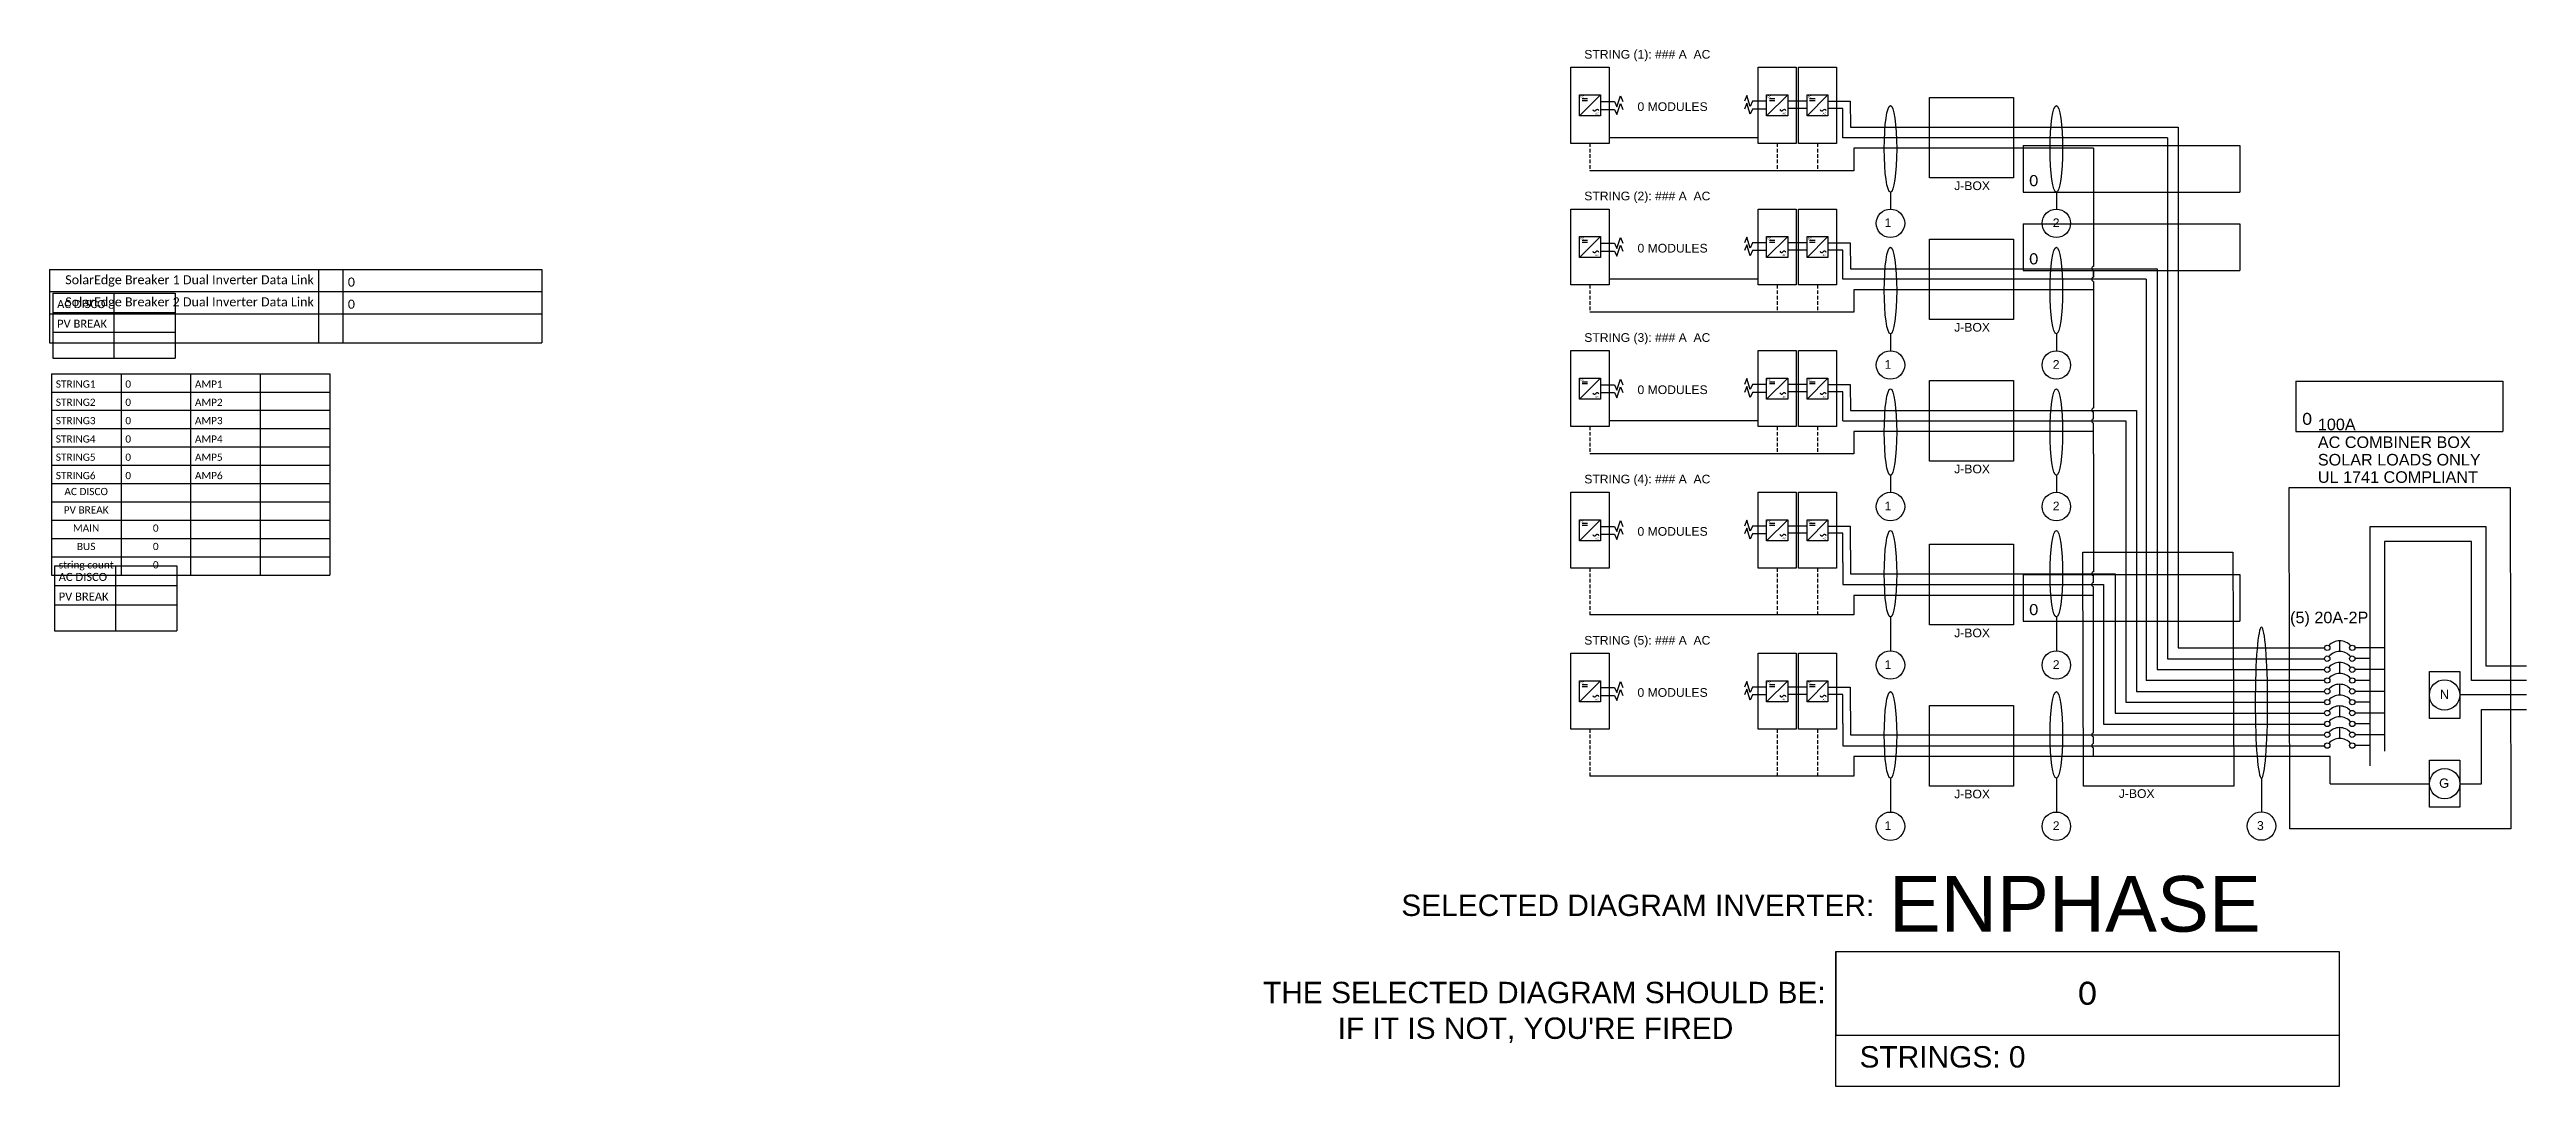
# Model space of a CAD drawing. Header units: inches. Extents: x 0 to 171, y 0 to 72.
import ezdxf

# ---------------------------------------------------------------- set-up
doc = ezdxf.new("R2010")
doc.units = ezdxf.units.IN
doc.header["$MEASUREMENT"] = 0
doc.linetypes.add('DASHED2', pattern=[0.375, 0.25, -0.125])
for name, color, linetype in [('Equipment Schedule', 7, 'Continuous'), ('Ground', 3, 'Continuous'), ('Lines', 7, 'Continuous'), ('Modules', 7, 'Continuous')]:
    doc.layers.add(name, color=color, linetype=linetype)
doc.layers.add('Hidden', color=1, linetype='Continuous', lineweight=25, plot=False)
doc.layers.add('wirecallout', color=4, linetype='Continuous', lineweight=25)
doc.styles.get("Standard").update_dxf_attribs({"font": 'arial.ttf'})

# ---------------------------------------------------------------- blocks, each defined once
blk = doc.blocks.new('*T17')
at = {"color": 0, "linetype": 'ByBlock', "lineweight": -2, "transparency": 16777216}
for p, q in [((0, 0), (19.24, 0)), ((0, 0), (0, -13.93)), ((4.81, 0), (4.81, -13.93)), ((9.62, 0), (9.62, -13.93)), ((14.43, 0), (14.43, -13.93)), ((19.24, 0), (19.24, -13.93)), ((0, -1.27), (19.24, -1.27)), ((0, -2.53), (19.24, -2.53)), ((0, -3.8), (19.24, -3.8)), ((0, -5.07), (19.24, -5.07)), ((0, -6.33), (19.24, -6.33)), ((0, -7.6), (19.24, -7.6)), ((0, -8.87), (19.24, -8.87)), ((0, -10.13), (19.24, -10.13)), ((0, -11.4), (19.24, -11.4)), ((0, -12.67), (19.24, -12.67)), ((0, -13.93), (19.24, -13.93))]:
    blk.add_line(p, q, dxfattribs=at)
at = {"color": 0, "transparency": 16777216, "char_height": 0.5, "width": 4.2095}
for s, insert, attachment_point in [('{\\fCalibri|b0|i0|c0;STRING1', (0.3, -0.97), 7), ('{\\fCalibri|b0|i0|c0;0', (5.11, -0.97), 7), ('{\\fCalibri|b0|i0|c0;AMP1', (9.92, -0.97), 7), ('{\\fCalibri|b0|i0|c0; ', (14.73, -0.97), 7), ('{\\fCalibri|b0|i0|c0;STRING2', (0.3, -2.23), 7), ('{\\fCalibri|b0|i0|c0;STRING3', (0.3, -3.5), 7), ('{\\fCalibri|b0|i0|c0;0', (5.11, -2.23), 7), ('{\\fCalibri|b0|i0|c0;0', (5.11, -3.5), 7), ('{\\fCalibri|b0|i0|c0;AMP2', (9.92, -2.23), 7), ('{\\fCalibri|b0|i0|c0;AMP3', (9.92, -3.5), 7), ('{\\fCalibri|b0|i0|c0; ', (14.73, -2.23), 7), ('{\\fCalibri|b0|i0|c0;STRING4', (0.3, -4.77), 7), ('{\\fCalibri|b0|i0|c0;0', (5.11, -4.77), 7), ('{\\fCalibri|b0|i0|c0;AMP4', (9.92, -4.77), 7), ('{\\fCalibri|b0|i0|c0; ', (14.73, -3.5), 7), ('{\\fCalibri|b0|i0|c0; ', (14.73, -4.77), 7), ('{\\fCalibri|b0|i0|c0;STRING5', (0.3, -6.03), 7), ('{\\fCalibri|b0|i0|c0;STRING6', (0.3, -7.3), 7), ('{\\fCalibri|b0|i0|c0;0', (5.11, -6.03), 7), ('{\\fCalibri|b0|i0|c0;0', (5.11, -7.3), 7), ('{\\fCalibri|b0|i0|c0;AMP5', (9.92, -6.03), 7), ('{\\fCalibri|b0|i0|c0;AMP6', (9.92, -7.3), 7), ('{\\fCalibri|b0|i0|c0; ', (14.73, -6.03), 7), ('{\\fCalibri|b0|i0|c0;AC DISCO', (2.4, -7.9), 2), ('{\\fCalibri|b0|i0|c0;', (7.21, -7.9), 2), ('{\\fCalibri|b0|i0|c0;', (12.02, -7.9), 2), ('{\\fCalibri|b0|i0|c0; ', (14.73, -7.3), 7), ('{\\fCalibri|b0|i0|c0;', (16.83, -7.9), 2), ('{\\fCalibri|b0|i0|c0;PV BREAK', (2.4, -9.17), 2), ('{\\fCalibri|b0|i0|c0;', (7.21, -9.17), 2), ('{\\fCalibri|b0|i0|c0;', (12.02, -9.17), 2), ('{\\fCalibri|b0|i0|c0;', (16.83, -9.17), 2), ('{\\fCalibri|b0|i0|c0;MAIN', (2.4, -10.43), 2), ('{\\fCalibri|b0|i0|c0;BUS', (2.4, -11.7), 2), ('{\\fCalibri|b0|i0|c0;0', (7.21, -10.43), 2), ('{\\fCalibri|b0|i0|c0;0', (7.21, -11.7), 2), ('{\\fCalibri|b0|i0|c0;', (12.02, -10.43), 2), ('{\\fCalibri|b0|i0|c0;', (12.02, -11.7), 2), ('{\\fCalibri|b0|i0|c0;', (16.83, -10.43), 2), ('{\\fCalibri|b0|i0|c0;', (16.83, -11.7), 2), ('{\\fCalibri|b0|i0|c0;string count', (2.4, -12.97), 2), ('{\\fCalibri|b0|i0|c0;0', (7.21, -12.97), 2), ('{\\fCalibri|b0|i0|c0;', (12.02, -12.97), 2), ('{\\fCalibri|b0|i0|c0;', (16.83, -12.97), 2)]:
    blk.add_mtext(s, dxfattribs=dict(at, insert=insert, attachment_point=attachment_point))
blk = doc.blocks.new('*T14')
at = {"color": 0, "linetype": 'ByBlock', "lineweight": -2, "transparency": 16777216}
for p, q in [((0, 0), (14.32, 0)), ((0, 0), (0, -3.48)), ((14.32, 0), (14.32, -3.48)), ((0, -3.48), (14.32, -3.48))]:
    blk.add_line(p, q, dxfattribs=at)
at = {"color": 7, "transparency": 16777216, "insert": (0.45, -3.03), "char_height": 0.8333, "width": 13.4221, "attachment_point": 7}
blk.add_mtext('{\\fCalibri|b0|i0|c0;0', dxfattribs=at)
blk = doc.blocks.new('*T22')
at = {"color": 0, "linetype": 'ByBlock', "lineweight": -2, "transparency": 16777216}
for p, q in [((0, 0), (8.47, 0)), ((0, 0), (0, -4.5)), ((4.23, 0), (4.23, -4.5)), ((8.47, 0), (8.47, -4.5)), ((0, -1.35), (8.47, -1.35)), ((0, -2.7), (8.47, -2.7)), ((0, -4.5), (8.47, -4.5))]:
    blk.add_line(p, q, dxfattribs=at)
at = {"color": 0, "transparency": 16777216, "char_height": 0.5556, "width": 3.6333}
for s, insert, attachment_point in [('{\\fCalibri|b0|i0|c0;AC DISCO', (0.3, -1.05), 7), ('{\\fCalibri|b0|i0|c0;', (8.17, -1.05), 9), ('{\\fCalibri|b0|i0|c0;PV BREAK', (0.3, -2.4), 7), ('{\\fCalibri|b0|i0|c0;', (4.53, -2.4), 7)]:
    blk.add_mtext(s, dxfattribs=dict(at, insert=insert, attachment_point=attachment_point))
blk = doc.blocks.new('*T19')
at = {"color": 0, "linetype": 'ByBlock', "lineweight": -2, "transparency": 16777216}
for p, q in [((0, 0), (8.47, 0)), ((0, 0), (0, -4.5)), ((4.23, 0), (4.23, -4.5)), ((8.47, 0), (8.47, -4.5)), ((0, -1.35), (8.47, -1.35)), ((0, -2.7), (8.47, -2.7)), ((0, -4.5), (8.47, -4.5))]:
    blk.add_line(p, q, dxfattribs=at)
at = {"color": 0, "transparency": 16777216, "char_height": 0.5556, "width": 3.6333}
for s, insert, attachment_point in [('{\\fCalibri|b0|i0|c0;AC DISCO', (0.3, -1.05), 7), ('{\\fCalibri|b0|i0|c0;', (8.17, -1.05), 9), ('{\\fCalibri|b0|i0|c0;PV BREAK', (0.3, -2.4), 7), ('{\\fCalibri|b0|i0|c0;', (4.53, -2.4), 7)]:
    blk.add_mtext(s, dxfattribs=dict(at, insert=insert, attachment_point=attachment_point))
blk = doc.blocks.new('*T23')
at = {"color": 0, "linetype": 'ByBlock', "lineweight": -2, "transparency": 16777216}
for p, q in [((0, 0), (34.03, 0)), ((0, 0), (0, -5.07)), ((18.6, 0), (18.6, -5.07)), ((20.28, 0), (20.28, -5.07)), ((34.03, 0), (34.03, -5.07)), ((0, -1.53), (34.03, -1.53)), ((0, -3.06), (34.03, -3.06)), ((0, -5.07), (34.03, -5.07))]:
    blk.add_line(p, q, dxfattribs=at)
at = {"color": 0, "transparency": 16777216, "char_height": 0.6229}
for s, insert, width, attachment_point in [('{\\fCalibri|b0|i0|c0;SolarEdge Breaker 1 Dual Inverter Data Link', (18.27, -1.19), 17.9297, 9), ('{\\fCalibri|b0|i0|c0;', (19.95, -1.19), 1.0091, 9), ('{\\fCalibri|b0|i0|c0;0', (20.62, -1.19), 13.0727, 7), ('{\\fCalibri|b0|i0|c0;SolarEdge Breaker 2 Dual Inverter Data Link', (18.27, -2.72), 17.9297, 9), ('{\\fCalibri|b0|i0|c0;', (19.95, -2.72), 1.0091, 9), ('{\\fCalibri|b0|i0|c0;0', (20.62, -2.72), 13.0727, 7)]:
    blk.add_mtext(s, dxfattribs=dict(at, insert=insert, width=width, attachment_point=attachment_point))
blk = doc.blocks.new('*T18')
at = {"color": 0, "linetype": 'ByBlock', "lineweight": -2, "transparency": 16777216}
for p, q in [((0, 0), (14.98, 0)), ((0, 0), (0, -3.23)), ((14.98, 0), (14.98, -3.23)), ((0, -3.23), (14.98, -3.23))]:
    blk.add_line(p, q, dxfattribs=at)
at = {"color": 7, "transparency": 16777216, "insert": (0.42, -2.82), "char_height": 0.7747, "width": 14.1425, "attachment_point": 7}
blk.add_mtext('{\\fCalibri|b0|i0|c0;0', dxfattribs=at)
blk = doc.blocks.new('*T15')
at = {"color": 0, "linetype": 'ByBlock', "lineweight": -2, "transparency": 16777216}
for p, q in [((0, 0), (14.98, 0)), ((0, 0), (0, -3.23)), ((14.98, 0), (14.98, -3.23)), ((0, -3.23), (14.98, -3.23))]:
    blk.add_line(p, q, dxfattribs=at)
at = {"color": 7, "transparency": 16777216, "insert": (0.42, -2.82), "char_height": 0.7747, "width": 14.1425, "attachment_point": 7}
blk.add_mtext('{\\fCalibri|b0|i0|c0;0', dxfattribs=at)
blk = doc.blocks.new('*T16')
at = {"color": 0, "linetype": 'ByBlock', "lineweight": -2, "transparency": 16777216}
for p, q in [((0, 0), (14.98, 0)), ((0, 0), (0, -3.23)), ((14.98, 0), (14.98, -3.23)), ((0, -3.23), (14.98, -3.23))]:
    blk.add_line(p, q, dxfattribs=at)
at = {"color": 7, "transparency": 16777216, "insert": (0.42, -2.82), "char_height": 0.7747, "width": 14.1425, "attachment_point": 7}
blk.add_mtext('{\\fCalibri|b0|i0|c0;0', dxfattribs=at)
blk = doc.blocks.new('*T20')
at = {"color": 0, "linetype": 'ByBlock', "lineweight": -2, "transparency": 16777216}
for p, q in [((0, 0), (14.98, 0)), ((0, 0), (0, -3.23)), ((14.98, 0), (14.98, -3.23)), ((0, -3.23), (14.98, -3.23))]:
    blk.add_line(p, q, dxfattribs=at)
at = {"color": 7, "transparency": 16777216, "insert": (0.42, -2.82), "char_height": 0.7747, "width": 14.1425, "attachment_point": 7}
blk.add_mtext('{\\fCalibri|b0|i0|c0;0', dxfattribs=at)
blk = doc.blocks.new('*T21')
at = {"layer": 'Hidden', "color": 0, "linetype": 'ByBlock', "lineweight": -2, "transparency": 16777216}
for p, q in [((0, 0), (34.8, 0)), ((0, 0), (0, -5.8)), ((34.8, 0), (34.8, -5.8)), ((0, -5.8), (34.8, -5.8))]:
    blk.add_line(p, q, dxfattribs=at)
at = {"layer": 'Hidden', "color": 0, "transparency": 16777216, "insert": (17.4, -2.9), "char_height": 1.606, "width": 33.0633, "attachment_point": 5}
blk.add_mtext('{\\fCalibri|b0|i0|c0;0', dxfattribs=at)
blk = doc.blocks.new('*U13')
for p, q in [((-76.68, 140.35), (-78.13, 138.9)), ((-77.58, 140.08), (-77.95, 140.08)), ((-77.58, 139.95), (-77.95, 139.95)), ((-63.74, 140.35), (-65.2, 138.9)), ((-64.64, 140.08), (-65.01, 140.08)), ((-64.64, 139.95), (-65.01, 139.95)), ((-60.96, 140.35), (-62.41, 138.9)), ((-61.85, 140.08), (-62.23, 140.08)), ((-61.85, 139.95), (-62.23, 139.95)), ((-60.96, 139.91), (-59.42, 139.91)), ((-59.42, 139.91), (-59.4, 138.12)), ((-59.4, 138.12), (-36.75, 138.12)), ((-37.48, 137.39), (-37.48, 101.35)), ((-36.75, 138.12), (-36.75, 102.1)), ((-56.64, 133.62), (-56.64, 132.45)), ((-45.17, 133.62), (-45.17, 132.45)), ((-76.68, 130.56), (-78.13, 129.11)), ((-77.58, 130.29), (-77.95, 130.29)), ((-63.74, 130.56), (-65.2, 129.11)), ((-64.64, 130.29), (-65.01, 130.29)), ((-60.96, 130.56), (-62.41, 129.11)), ((-61.85, 130.29), (-62.23, 130.29)), ((-77.58, 130.15), (-77.95, 130.15)), ((-64.64, 130.15), (-65.01, 130.15)), ((-61.85, 130.15), (-62.23, 130.15)), ((-60.96, 130.11), (-59.42, 130.11)), ((-59.42, 130.11), (-59.4, 128.33)), ((-59.4, 128.33), (-38.21, 128.33)), ((-38.95, 127.6), (-38.95, 99.85)), ((-38.21, 128.33), (-38.21, 100.6)), ((-56.64, 123.83), (-56.64, 122.66)), ((-45.17, 123.83), (-45.17, 122.66)), ((-76.68, 120.76), (-78.13, 119.31)), ((-77.58, 120.49), (-77.95, 120.49)), ((-77.58, 120.36), (-77.95, 120.36)), ((-63.74, 120.76), (-65.2, 119.31)), ((-64.64, 120.49), (-65.01, 120.49)), ((-64.64, 120.36), (-65.01, 120.36)), ((-60.96, 120.76), (-62.41, 119.31)), ((-61.85, 120.49), (-62.23, 120.49)), ((-61.85, 120.36), (-62.23, 120.36)), ((-58.22, 118.53), (-39.62, 118.53)), ((-39.62, 118.53), (-39.62, 99.09)), ((-58.22, 117.8), (-40.37, 117.8)), ((-40.37, 117.8), (-40.37, 98.34)), ((-56.64, 114.03), (-56.64, 112.86)), ((-45.17, 114.03), (-45.17, 112.86)), ((-76.68, 110.97), (-78.13, 109.52)), ((-77.58, 110.7), (-77.95, 110.7)), ((-77.58, 110.56), (-77.95, 110.56)), ((-63.74, 110.97), (-65.2, 109.52)), ((-64.64, 110.7), (-65.01, 110.7)), ((-64.64, 110.56), (-65.01, 110.56)), ((-60.96, 110.97), (-62.41, 109.52)), ((-61.85, 110.7), (-62.23, 110.7)), ((-61.85, 110.56), (-62.23, 110.56)), ((-60.96, 110.52), (-59.42, 110.52)), ((-59.42, 110.52), (-59.4, 107.23)), ((-59.4, 107.23), (-41.1, 107.23)), ((-58.22, 106.48), (-41.92, 106.48)), ((-41.92, 106.48), (-41.92, 96.84)), ((-41.1, 107.23), (-41.1, 97.59)), ((-56.64, 104.24), (-56.64, 101.9)), ((-45.17, 104.24), (-45.17, 101.9)), ((-37.48, 101.35), (-26.62, 101.35)), ((-36.75, 102.1), (-26.62, 102.1)), ((-25.58, 101.85), (-25.58, 102.6)), ((-25.58, 100.34), (-25.58, 101.1)), ((-22.49, 102.11), (-24.53, 102.11)), ((-23.49, 101.36), (-24.53, 101.36)), ((-76.68, 99.83), (-78.13, 98.38)), ((-77.58, 99.56), (-77.95, 99.56)), ((-77.58, 99.42), (-77.95, 99.42)), ((-63.74, 99.83), (-65.2, 98.38)), ((-64.64, 99.56), (-65.01, 99.56)), ((-64.64, 99.42), (-65.01, 99.42)), ((-60.96, 99.83), (-62.41, 98.38)), ((-61.85, 99.56), (-62.23, 99.56)), ((-61.85, 99.42), (-62.23, 99.42)), ((-38.21, 100.6), (-26.62, 100.6)), ((-25.58, 98.84), (-25.58, 99.59)), ((-22.49, 100.6), (-24.53, 100.6)), ((-23.49, 99.85), (-24.53, 99.85)), ((-40.37, 98.34), (-26.62, 98.34)), ((-39.62, 99.09), (-26.62, 99.09)), ((-30.1, 99.09), (-30.1, 99.09)), ((-25.58, 97.34), (-25.58, 98.09)), ((-22.49, 99.1), (-24.53, 99.1)), ((-23.49, 98.35), (-24.53, 98.35)), ((-12.67, 98.85), (-17.28, 98.85)), ((-41.92, 96.84), (-26.62, 96.84)), ((-41.1, 97.59), (-26.62, 97.59)), ((-30.1, 97.59), (-30.1, 97.59)), ((-25.58, 95.84), (-25.58, 96.59)), ((-22.49, 97.6), (-24.53, 97.6)), ((-23.49, 96.85), (-24.53, 96.85)), ((-22.49, 96.1), (-24.53, 96.1)), ((-23.49, 95.35), (-24.53, 95.35)), ((-56.64, 93.1), (-56.64, 90.76)), ((-45.17, 93.1), (-45.17, 90.76)), ((-30.99, 93.1), (-30.99, 90.77))]:
    blk.add_line(p, q)
for points in [[(-76.68, 138.9), (-78.13, 138.9), (-78.13, 140.35), (-76.68, 140.35)], [(-63.74, 138.9), (-65.2, 138.9), (-65.2, 140.35), (-63.74, 140.35)], [(-60.96, 138.9), (-62.41, 138.9), (-62.41, 140.35), (-60.96, 140.35)], [(-48.14, 134.61), (-53.95, 134.61), (-53.95, 140.18), (-48.14, 140.18)], [(-76.68, 129.11), (-78.13, 129.11), (-78.13, 130.56), (-76.68, 130.56)], [(-63.74, 129.11), (-65.2, 129.11), (-65.2, 130.56), (-63.74, 130.56)], [(-60.96, 129.11), (-62.41, 129.11), (-62.41, 130.56), (-60.96, 130.56)], [(-48.14, 124.81), (-53.95, 124.81), (-53.95, 130.38), (-48.14, 130.38)], [(-76.68, 119.31), (-78.13, 119.31), (-78.13, 120.76), (-76.68, 120.76)], [(-63.74, 119.31), (-65.2, 119.31), (-65.2, 120.76), (-63.74, 120.76)], [(-60.96, 119.31), (-62.41, 119.31), (-62.41, 120.76), (-60.96, 120.76)], [(-48.14, 115.02), (-53.95, 115.02), (-53.95, 120.59), (-48.14, 120.59)], [(-13.74, 89.58), (-29.02, 89.58), (-29.08, 113.2), (-13.8, 113.2)], [(-76.68, 109.52), (-78.13, 109.52), (-78.13, 110.97), (-76.68, 110.97)], [(-63.74, 109.52), (-65.2, 109.52), (-65.2, 110.97), (-63.74, 110.97)], [(-60.96, 109.52), (-62.41, 109.52), (-62.41, 110.97), (-60.96, 110.97)], [(-48.14, 103.69), (-53.95, 103.69), (-53.95, 109.27), (-48.14, 109.27)], [(-32.91, 92.55), (-43.29, 92.55), (-43.34, 108.73), (-32.96, 108.73)], [(-76.68, 98.38), (-78.13, 98.38), (-78.13, 99.83), (-76.68, 99.83)], [(-63.74, 98.38), (-65.2, 98.38), (-65.2, 99.83), (-63.74, 99.83)], [(-60.96, 98.38), (-62.41, 98.38), (-62.41, 99.83), (-60.96, 99.83)], [(-19.37, 100.48), (-17.28, 100.48), (-17.27, 97.22), (-19.37, 97.22)], [(-48.14, 92.55), (-53.95, 92.55), (-53.95, 98.13), (-48.14, 98.13)]]:
    blk.add_lwpolyline(points, close=True)
for points in [[(-76.68, 139.89), (-76.68, 139.89), (-75.71, 139.89)], [(-76.68, 139.35), (-76.68, 139.35), (-75.71, 139.35)], [(-65.2, 139.92), (-65.2, 139.92), (-66.17, 139.92)], [(-65.2, 139.37), (-65.2, 139.37), (-66.17, 139.37)], [(-62.41, 139.92), (-63.74, 139.92)], [(-76.68, 130.1), (-76.68, 130.1), (-75.71, 130.1)], [(-76.68, 129.55), (-76.68, 129.55), (-75.71, 129.55)], [(-65.2, 130.12), (-65.2, 130.12), (-66.17, 130.12)], [(-65.2, 129.58), (-65.2, 129.58), (-66.17, 129.58)], [(-62.41, 130.12), (-63.74, 130.12)], [(-76.68, 120.3), (-76.68, 120.3), (-75.71, 120.3)], [(-65.2, 120.33), (-65.2, 120.33), (-66.17, 120.33)], [(-62.41, 120.33), (-63.74, 120.33)], [(-60.96, 120.32), (-59.42, 120.32), (-59.4, 118.53), (-58.22, 118.53)], [(-76.68, 119.76), (-76.68, 119.76), (-75.71, 119.76)], [(-65.2, 119.78), (-65.2, 119.78), (-66.17, 119.78)], [(-59.94, 117.8), (-59.94, 117.8), (-59.94, 117.8), (-58.22, 117.8)], [(-76.68, 110.51), (-76.68, 110.51), (-75.71, 110.51)], [(-76.68, 109.96), (-76.68, 109.96), (-75.71, 109.96)], [(-65.2, 110.53), (-65.2, 110.53), (-66.17, 110.53)], [(-65.2, 109.99), (-65.2, 109.99), (-66.17, 109.99)], [(-62.41, 110.53), (-63.74, 110.53)], [(-12.67, 100.85), (-15.46, 100.85), (-15.46, 110.47), (-23.49, 110.47), (-23.49, 93.95)], [(-59.94, 108.01), (-59.94, 108.01), (-59.94, 106.48), (-58.22, 106.48)], [(-12.67, 99.85), (-16.46, 99.85), (-16.46, 109.47), (-22.49, 109.47), (-22.49, 94.97)], [(-76.68, 99.37), (-76.68, 99.37), (-75.71, 99.37)], [(-65.2, 99.39), (-65.2, 99.39), (-66.17, 99.39)], [(-62.41, 99.39), (-63.74, 99.39)], [(-60.96, 99.38), (-59.42, 99.38), (-59.4, 96.09), (-26.62, 96.09)], [(-76.68, 98.82), (-76.68, 98.82), (-75.71, 98.82)], [(-65.2, 98.85), (-65.2, 98.85), (-66.17, 98.85)], [(-59.94, 96.87), (-59.94, 96.87), (-59.94, 95.34), (-26.62, 95.34)]]:
    blk.add_lwpolyline(points)
for centre, radius in [((-56.64, 131.47), 0.984), ((-45.17, 131.47), 0.984), ((-56.64, 121.67), 0.984), ((-45.17, 121.67), 0.984), ((-56.64, 111.88), 0.984), ((-45.17, 111.88), 0.984), ((-56.64, 100.92), 0.984), ((-45.17, 100.92), 0.984), ((-26.44, 102.11), 0.186), ((-26.44, 101.36), 0.186), ((-24.71, 102.11), 0.186), ((-24.71, 101.36), 0.186), ((-26.44, 100.6), 0.186), ((-26.44, 99.85), 0.186), ((-24.71, 100.6), 0.186), ((-24.71, 99.85), 0.186), ((-18.33, 98.85), 1.05), ((-26.44, 99.1), 0.186), ((-26.44, 98.35), 0.186), ((-26.44, 97.6), 0.186), ((-24.71, 99.1), 0.186), ((-24.71, 98.35), 0.186), ((-24.71, 97.6), 0.186), ((-26.44, 96.85), 0.186), ((-26.44, 96.1), 0.186), ((-24.71, 96.85), 0.186), ((-24.71, 96.1), 0.186), ((-26.44, 95.35), 0.186), ((-24.71, 95.35), 0.186), ((-18.32, 92.71), 1.05), ((-56.64, 89.77), 0.984), ((-45.17, 89.77), 0.984), ((-30.99, 89.78), 0.984)]:
    blk.add_circle(centre, radius)
for centre, radius, start, end in [((-77.11, 139.36), 0.115, 190.2778, 324.5251), ((-76.92, 139.22), 0.115, 10.2778, 144.5251), ((-64.17, 139.36), 0.115, 190.2778, 324.5251), ((-63.99, 139.22), 0.115, 10.2778, 144.5251), ((-61.39, 139.36), 0.115, 190.2778, 324.5251), ((-61.2, 139.22), 0.115, 10.2778, 144.5251), ((-77.11, 129.56), 0.115, 190.2778, 324.5251), ((-76.92, 129.43), 0.115, 10.2778, 144.5251), ((-64.17, 129.56), 0.115, 190.2778, 324.5251), ((-63.99, 129.43), 0.115, 10.2778, 144.5251), ((-61.39, 129.56), 0.115, 190.2778, 324.5251), ((-61.2, 129.43), 0.115, 10.2778, 144.5251), ((-77.11, 119.77), 0.115, 190.2778, 324.5251), ((-76.92, 119.63), 0.115, 10.2778, 144.5251), ((-64.17, 119.77), 0.115, 190.2778, 324.5251), ((-63.99, 119.63), 0.115, 10.2778, 144.5251), ((-61.39, 119.77), 0.115, 190.2778, 324.5251), ((-61.2, 119.63), 0.115, 10.2778, 144.5251), ((-77.11, 109.97), 0.115, 190.2778, 324.5251), ((-76.92, 109.84), 0.115, 10.2778, 144.5251), ((-64.17, 109.97), 0.115, 190.2778, 324.5251), ((-63.99, 109.84), 0.115, 10.2778, 144.5251), ((-61.39, 109.97), 0.115, 190.2778, 324.5251), ((-61.2, 109.84), 0.115, 10.2778, 144.5251), ((-25.58, 101.6), 1, 41.2408, 138.7592), ((-25.58, 100.85), 1, 41.2408, 138.7592), ((-25.58, 100.1), 1, 41.2408, 138.7592), ((-25.58, 99.34), 1, 41.2408, 138.7592), ((-25.58, 98.59), 1, 41.2408, 138.7592), ((-77.11, 98.83), 0.115, 190.2778, 324.5251), ((-76.92, 98.7), 0.115, 10.2778, 144.5251), ((-64.17, 98.83), 0.115, 190.2778, 324.5251), ((-63.99, 98.7), 0.115, 10.2778, 144.5251), ((-61.39, 98.83), 0.115, 190.2778, 324.5251), ((-61.2, 98.7), 0.115, 10.2778, 144.5251), ((-25.58, 97.84), 1, 41.2408, 138.7592), ((-25.58, 97.09), 1, 41.2408, 138.7592), ((-25.58, 96.34), 1, 41.2408, 138.7592), ((-25.58, 95.59), 1, 41.2408, 138.7592), ((-25.58, 94.84), 1, 41.2408, 138.7592)]:
    blk.add_arc(centre, radius, start, end)
at = {"layer": 'Equipment Schedule'}
for p, q in [((-59.94, 139.41), (-60.96, 139.41)), ((-59.94, 139.02), (-59.94, 139.41)), ((-59.94, 137.39), (-59.94, 139.02)), ((-65.79, 137.39), (-76.1, 137.39)), ((-37.48, 137.39), (-59.94, 137.39)), ((-59.94, 129.62), (-60.96, 129.62)), ((-59.94, 129.23), (-59.94, 129.62)), ((-59.94, 127.6), (-59.94, 129.23)), ((-65.79, 127.6), (-76.1, 127.6)), ((-38.95, 127.6), (-59.94, 127.6)), ((-65.79, 117.8), (-76.1, 117.8)), ((-26.62, 99.85), (-38.95, 99.85))]:
    blk.add_line(p, q, dxfattribs=at)
for points in [[(-62.41, 139.41), (-63.74, 139.41)], [(-62.41, 129.62), (-63.74, 129.62)], [(-62.41, 119.82), (-63.74, 119.82)], [(-59.94, 117.8), (-59.94, 119.43), (-59.94, 119.82), (-60.96, 119.82)], [(-62.41, 110.03), (-63.74, 110.03)], [(-59.94, 108.01), (-59.94, 109.64), (-59.94, 110.03), (-60.96, 110.03)], [(-62.41, 98.89), (-63.74, 98.89)], [(-59.94, 96.87), (-59.94, 98.5), (-59.94, 98.89), (-60.96, 98.89)]]:
    blk.add_lwpolyline(points, dxfattribs=at)
at = {"layer": 'Ground', "linetype": 'DASHED2'}
for p, q in [((-77.42, 137), (-77.42, 135.11)), ((-64.48, 137), (-64.48, 135.11)), ((-61.69, 137), (-61.69, 135.11)), ((-77.42, 127.21), (-77.42, 125.32)), ((-64.48, 127.21), (-64.48, 125.32)), ((-61.69, 127.21), (-61.69, 125.32)), ((-77.42, 117.41), (-77.42, 115.52)), ((-64.48, 117.41), (-64.48, 115.52)), ((-61.69, 117.41), (-61.69, 115.52)), ((-77.42, 107.62), (-77.42, 104.38)), ((-64.48, 107.62), (-64.48, 104.38)), ((-61.69, 107.62), (-61.69, 104.38)), ((-77.42, 96.48), (-77.42, 93.24)), ((-64.48, 96.48), (-64.48, 93.24)), ((-61.69, 96.48), (-61.69, 93.24))]:
    blk.add_line(p, q, dxfattribs=at)
at = {"layer": 'Ground'}
for p, q in [((-59.18, 136.66), (-59.18, 135.11)), ((-58.22, 136.66), (-59.18, 136.66)), ((-42.6, 136.66), (-58.22, 136.66)), ((-42.6, 136.66), (-42.6, 128.49)), ((-59.18, 126.87), (-59.18, 125.32)), ((-58.22, 126.87), (-59.18, 126.87)), ((-42.6, 126.87), (-58.22, 126.87)), ((-42.6, 128.21), (-42.6, 127.74)), ((-42.6, 127.45), (-42.6, 118.69)), ((-59.18, 117.07), (-59.18, 115.52)), ((-58.22, 117.07), (-59.18, 117.07)), ((-42.6, 117.07), (-58.22, 117.07)), ((-59.18, 115.52), (-77.42, 115.52)), ((-42.6, 115.52), (-42.6, 107.37)), ((-59.18, 105.73), (-59.18, 104.38)), ((-58.22, 105.73), (-59.18, 105.73)), ((-42.6, 105.73), (-58.22, 105.73)), ((-42.6, 96.23), (-42.6, 105.73)), ((-59.18, 104.38), (-77.42, 104.38)), ((-26.24, 92.71), (-19.37, 92.71))]:
    blk.add_line(p, q, dxfattribs=at)
for points in [[(-59.18, 135.11), (-59.18, 135.11), (-77.42, 135.11)], [(-42.6, 127.74), (-42.6, 128.21)], [(-42.6, 127.74), (-42.6, 128.21)], [(-59.18, 125.32), (-59.18, 125.32), (-77.42, 125.32)], [(-42.6, 117.94), (-42.6, 118.41)], [(-42.6, 117.94), (-42.6, 118.41)], [(-42.6, 115.52), (-42.6, 117.66)], [(-42.6, 106.62), (-42.6, 107.09)], [(-42.6, 105.73), (-42.6, 106.34)], [(-17.27, 92.71), (-15.78, 92.71), (-15.78, 97.85), (-12.67, 97.85)], [(-42.6, 96.09), (-42.6, 96.09)], [(-42.6, 95.48), (-42.6, 95.95)], [(-59.18, 94.59), (-59.18, 93.24), (-77.42, 93.24)], [(-58.22, 94.59), (-59.18, 94.59)], [(-26.24, 92.71), (-26.24, 94.59), (-58.22, 94.59)], [(-42.6, 95.34), (-42.6, 95.34)], [(-42.6, 94.59), (-42.6, 95.2)]]:
    blk.add_lwpolyline(points, dxfattribs=at)
blk.add_lwpolyline([(-19.37, 94.34), (-17.27, 94.34), (-17.27, 91.08), (-19.37, 91.08)], close=True, dxfattribs=at)
for centre in [(-42.58, 128.35), (-42.58, 127.6), (-42.58, 118.55), (-42.58, 117.8), (-42.58, 107.23), (-42.58, 106.48), (-42.58, 96.09), (-42.58, 95.34)]:
    blk.add_arc(centre, 0.143, 98.3924, 261.6076, dxfattribs=at)
at = {"layer": 'Hidden'}
blk.add_lwpolyline([(-60.42, 81.11), (-25.62, 81.11), (-25.62, 71.77), (-60.42, 71.77)], close=True, dxfattribs=at)
at = {"layer": 'Lines', "lineweight": -3}
for p, q in [((-75.71, 139.89), (-75.55, 139.53)), ((-75.71, 139.35), (-75.55, 138.99)), ((-75.55, 139.53), (-75.31, 140.29)), ((-75.55, 138.99), (-75.31, 139.75)), ((-75.31, 140.29), (-75.15, 139.89)), ((-75.31, 139.75), (-75.15, 139.35)), ((-66.57, 140.32), (-66.73, 139.92)), ((-66.57, 139.77), (-66.73, 139.37)), ((-66.33, 139.56), (-66.57, 140.32)), ((-66.33, 139.01), (-66.57, 139.77)), ((-66.17, 139.92), (-66.33, 139.56)), ((-66.17, 139.37), (-66.33, 139.01)), ((-75.55, 129.74), (-75.31, 130.5)), ((-75.31, 130.5), (-75.15, 130.1)), ((-66.57, 130.52), (-66.73, 130.12)), ((-66.33, 129.76), (-66.57, 130.52)), ((-75.71, 130.1), (-75.55, 129.74)), ((-75.71, 129.55), (-75.55, 129.19)), ((-75.55, 129.19), (-75.31, 129.95)), ((-75.31, 129.95), (-75.15, 129.55)), ((-66.57, 129.98), (-66.73, 129.58)), ((-66.33, 129.22), (-66.57, 129.98)), ((-66.17, 130.12), (-66.33, 129.76)), ((-66.17, 129.58), (-66.33, 129.22)), ((-75.71, 120.3), (-75.55, 119.94)), ((-75.55, 119.94), (-75.31, 120.7)), ((-75.55, 119.4), (-75.31, 120.16)), ((-75.31, 120.7), (-75.15, 120.3)), ((-75.31, 120.16), (-75.15, 119.76)), ((-66.57, 120.73), (-66.73, 120.33)), ((-66.57, 120.18), (-66.73, 119.78)), ((-66.33, 119.97), (-66.57, 120.73)), ((-66.33, 119.42), (-66.57, 120.18)), ((-66.17, 120.33), (-66.33, 119.97)), ((-75.71, 119.76), (-75.55, 119.4)), ((-66.17, 119.78), (-66.33, 119.42)), ((-75.71, 110.51), (-75.55, 110.15)), ((-75.71, 109.96), (-75.55, 109.6)), ((-75.55, 110.15), (-75.31, 110.91)), ((-75.55, 109.6), (-75.31, 110.37)), ((-75.31, 110.91), (-75.15, 110.51)), ((-75.31, 110.37), (-75.15, 109.96)), ((-66.57, 110.93), (-66.73, 110.53)), ((-66.57, 110.39), (-66.73, 109.99)), ((-66.33, 110.17), (-66.57, 110.93)), ((-66.33, 109.63), (-66.57, 110.39)), ((-66.17, 110.53), (-66.33, 110.17)), ((-66.17, 109.99), (-66.33, 109.63)), ((-75.71, 99.37), (-75.55, 99.01)), ((-75.55, 99.01), (-75.31, 99.77)), ((-75.31, 99.77), (-75.15, 99.37)), ((-66.57, 99.79), (-66.73, 99.39)), ((-66.33, 99.03), (-66.57, 99.79)), ((-66.17, 99.39), (-66.33, 99.03)), ((-75.71, 98.82), (-75.55, 98.46)), ((-75.55, 98.46), (-75.31, 99.22)), ((-75.31, 99.22), (-75.15, 98.82)), ((-66.57, 99.25), (-66.73, 98.85)), ((-66.33, 98.49), (-66.57, 99.25)), ((-66.17, 98.85), (-66.33, 98.49))]:
    blk.add_line(p, q, dxfattribs=at)
at = {"layer": 'Modules'}
for points in [[(-78.73, 137), (-78.73, 142.26), (-76.1, 142.26), (-76.1, 137)], [(-65.79, 137), (-65.79, 142.26), (-63.16, 142.26), (-63.16, 137)], [(-63, 137), (-63, 142.26), (-60.38, 142.26), (-60.38, 137)], [(-78.73, 127.21), (-78.73, 132.46), (-76.1, 132.46), (-76.1, 127.21)], [(-65.79, 127.21), (-65.79, 132.46), (-63.16, 132.46), (-63.16, 127.21)], [(-63, 127.21), (-63, 132.46), (-60.38, 132.46), (-60.38, 127.21)], [(-78.73, 117.41), (-78.73, 122.67), (-76.1, 122.67), (-76.1, 117.41)], [(-65.79, 117.41), (-65.79, 122.67), (-63.16, 122.67), (-63.16, 117.41)], [(-63, 117.41), (-63, 122.67), (-60.38, 122.67), (-60.38, 117.41)], [(-78.73, 107.62), (-78.73, 112.87), (-76.1, 112.87), (-76.1, 107.62)], [(-65.79, 107.62), (-65.79, 112.87), (-63.16, 112.87), (-63.16, 107.62)], [(-63, 107.62), (-63, 112.87), (-60.38, 112.87), (-60.38, 107.62)], [(-78.73, 96.48), (-78.73, 101.73), (-76.1, 101.73), (-76.1, 96.48)], [(-65.79, 96.48), (-65.79, 101.73), (-63.16, 101.73), (-63.16, 96.48)], [(-63, 96.48), (-63, 101.73), (-60.38, 101.73), (-60.38, 96.48)]]:
    blk.add_lwpolyline(points, close=True, dxfattribs=at)
at = {"layer": 'wirecallout', "color": 7}
for centre in [(-56.64, 136.62), (-45.17, 136.62), (-56.64, 126.82), (-45.17, 126.82), (-56.64, 117.03), (-45.17, 117.03), (-56.64, 107.23), (-45.17, 107.23), (-56.64, 96.09), (-45.17, 96.09)]:
    blk.add_ellipse(centre, major_axis=(0, 3), ratio=0.14309, dxfattribs=at)
at = {"layer": 'wirecallout', "color": 7, "extrusion": (0, 0, -1)}
blk.add_ellipse((-30.99, 98.32), major_axis=(0, 5.22), ratio=0.082181, dxfattribs=at)
for name, p in [('*T20', (-47.46, 136.85)), ('*T15', (-47.46, 131.44)), ('*T23', (-183.92, 128.28)), ('*T19', (-183.7, 126.65)), ('*T17', (-183.79, 121.07)), ('*T14', (-28.61, 120.55)), ('*T22', (-183.59, 107.78)), ('*T18', (-47.46, 107.18)), ('*T16', (-47.46, 107.18)), ('*T21', (-60.42, 81.11))]:
    blk.add_blockref(name, p)
for s, height, p in [('STRING (1): ### A  AC', 0.6006, (-77.81, 142.86)), ('0 MODULES', 0.601, (-74.13, 139.24)), ('STRING (2): ### A  AC', 0.6006, (-77.81, 133.06)), ('0 MODULES', 0.601, (-74.13, 129.45)), ('STRING (3): ### A  AC', 0.6006, (-77.81, 123.27)), ('0 MODULES', 0.601, (-74.13, 119.66)), ('AC COMBINER BOX', 0.8009, (-27.09, 115.93)), ('100A ', 0.801, (-27.09, 117.16)), ('SOLAR LOADS ONLY', 0.8009, (-27.09, 114.72)), ('STRING (4): ### A  AC', 0.6006, (-77.81, 113.48)), ('UL 1741 COMPLIANT', 0.8009, (-27.09, 113.52)), ('0 MODULES', 0.601, (-74.13, 109.86)), ('STRING (5): ### A  AC', 0.6006, (-77.81, 102.33)), ('0 MODULES', 0.601, (-74.13, 98.72))]:
    blk.add_text(s, height=height).set_placement(p)
at = {"attachment_point": 3}
for s, width, gutter_width, insert, char_height in [('DC', 2.842, 0.182, (-77.82, 140.3), 0.128), ('AC', 2.842, 0.182, (-76.8, 139.12), 0.128), ('DC', 2.842, 0.182, (-64.88, 140.3), 0.128), ('AC', 2.842, 0.182, (-63.86, 139.12), 0.128), ('DC', 2.842, 0.182, (-62.1, 140.3), 0.128), ('AC', 2.842, 0.182, (-61.08, 139.12), 0.128), ('J-BOX', 11.7427, 0.751, (-49.76, 134.37), 0.601), ('DC', 2.842, 0.182, (-77.82, 130.5), 0.128), ('DC', 2.842, 0.182, (-64.88, 130.5), 0.128), ('DC', 2.842, 0.182, (-62.1, 130.5), 0.128), ('1', 11.7427, 0.751, (-56.58, 131.81), 0.601), ('2', 11.7427, 0.751, (-44.95, 131.81), 0.601), ('AC', 2.842, 0.182, (-76.8, 129.33), 0.128), ('AC', 2.842, 0.182, (-63.86, 129.33), 0.128), ('AC', 2.842, 0.182, (-61.08, 129.33), 0.128), ('J-BOX', 11.7427, 0.751, (-49.76, 124.58), 0.601), ('1', 11.7427, 0.751, (-56.58, 122.01), 0.601), ('2', 11.7427, 0.751, (-44.95, 122.01), 0.601), ('DC', 2.842, 0.182, (-77.82, 120.71), 0.128), ('DC', 2.842, 0.182, (-64.88, 120.71), 0.128), ('DC', 2.842, 0.182, (-62.1, 120.71), 0.128), ('AC', 2.842, 0.182, (-76.8, 119.53), 0.128), ('AC', 2.842, 0.182, (-63.86, 119.53), 0.128), ('AC', 2.842, 0.182, (-61.08, 119.53), 0.128), ('J-BOX', 11.7427, 0.751, (-49.76, 114.78), 0.601), ('1', 11.7427, 0.751, (-56.58, 112.22), 0.601), ('2', 11.7427, 0.751, (-44.95, 112.22), 0.601), ('DC', 2.842, 0.182, (-77.82, 110.91), 0.128), ('AC', 2.842, 0.182, (-76.8, 109.74), 0.128), ('DC', 2.842, 0.182, (-64.88, 110.91), 0.128), ('AC', 2.842, 0.182, (-63.86, 109.74), 0.128), ('DC', 2.842, 0.182, (-62.1, 110.91), 0.128), ('AC', 2.842, 0.182, (-61.08, 109.74), 0.128), ('(5) 20A-2P', 15.657, 1, (-23.6, 104.61), 0.801), ('J-BOX', 11.7427, 0.751, (-49.76, 103.44), 0.601), ('1', 11.7427, 0.751, (-56.58, 101.25), 0.601), ('2', 11.7427, 0.751, (-44.95, 101.25), 0.601), ('DC', 2.842, 0.182, (-77.82, 99.77), 0.128), ('DC', 2.842, 0.182, (-64.88, 99.77), 0.128), ('DC', 2.842, 0.182, (-62.1, 99.77), 0.128), ('AC', 2.842, 0.182, (-76.8, 98.6), 0.128), ('AC', 2.842, 0.182, (-63.86, 98.6), 0.128), ('AC', 2.842, 0.182, (-61.08, 98.6), 0.128), ('N', 12.5256, 0.801, (-18.01, 99.21), 0.641), ('G', 12.5256, 0.801, (-18.01, 93.07), 0.641), ('J-BOX', 11.7427, 0.751, (-49.76, 92.3), 0.601), ('J-BOX', 11.7427, 0.751, (-38.38, 92.33), 0.601), ('1', 11.7427, 0.751, (-56.58, 90.11), 0.601), ('2', 11.7427, 0.751, (-44.95, 90.11), 0.601), ('3', 11.7427, 0.751, (-30.83, 90.12), 0.601)]:
    blk.add_mtext_dynamic_manual_height_columns(s, width=width, gutter_width=gutter_width, heights=[0], dxfattribs=dict(at, insert=insert, char_height=char_height))
at = {"layer": 'Hidden', "attachment_point": 1}
for s, width, gutter_width, heights, insert, char_height in [('{\\C1;ENPHASE}', 51.0377, 19.26, [28.83], (-56.75, 86.33), 3.8517), ('{\\C1;SELECTED DIAGRAM INVERTER:}', 41.1813, 7.39, [15.49], (-90.46, 85.04), 1.4784), ('{\\C1;THE SELECTED DIAGRAM SHOULD BE:}', 41.1813, 7.39, [15.49], (-100.02, 79.01), 1.4784), ("{\\C1;IF IT IS NOT, YOU'RE FIRED}", 41.1813, 7.39, [15.49], (-94.86, 76.54), 1.4784)]:
    blk.add_mtext_dynamic_manual_height_columns(s, width=width, gutter_width=gutter_width, heights=heights, dxfattribs=dict(at, insert=insert, char_height=char_height))
at = {"layer": 'Hidden', "color": 7, "insert": (-58.78, 74.56), "char_height": 1.4784, "attachment_point": 1}
blk.add_mtext_dynamic_manual_height_columns('{\\C1;STRINGS: 0}', width=41.1813, gutter_width=7.39, heights=[15.49], dxfattribs=at)

msp = doc.modelspace()

# ---------------------------------------------------------------- block references
msp.add_blockref('*U13', (183.79, -71.77))

doc.saveas('drawing.dxf')
